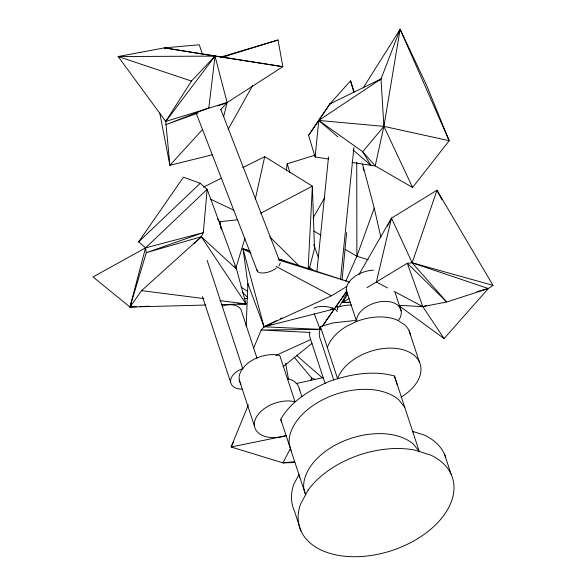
<?xml version="1.0" encoding="UTF-8"?>
<svg xmlns="http://www.w3.org/2000/svg" width="586" height="586" viewBox="0 0 586 586"><rect width="100%" height="100%" fill="white"/><g stroke="black" fill="none" stroke-linecap="round" stroke-linejoin="round"><path stroke-width="0.88" d="M220.299 57.208L278.02 40.002L282.848 66.672L215.025 56.131L191.454 81.044L165.743 121.434L169.874 165.303L212.447 154.77M246.201 326.27L247.878 283.697L243.022 248.874L250.039 250.852M308.111 269.12L312.382 186.165L264.726 156.667L242.655 167.647M342.085 279.991L346.648 232.598M328.592 159.004L315.114 157.011L318.769 120.438L329.874 103.92L350.56 80.853L354.186 91.87M316.894 271.486L328.519 156.931M337.419 309.935L337.785 306.31M340.517 279.383L353.9 147.591M202.368 54.102L199.306 44.77L164.38 47.869L282.848 66.672L227.126 102.543L165.743 121.434L118.145 56.527L164.38 47.869L215.025 56.131L208.828 107.883L165.713 124.708L198.127 113.01M286.32 170.116L287.177 163.824L314.99 155.136M351.966 162.447L375.194 165.911L383.889 126.371L400.128 29.3L426.381 84.802L449.162 140.699L412.581 187.476L375.194 165.911L362.683 151.701L318.769 120.438L308.573 135.373L315.114 157.011M356.918 320.938L353.321 320.667L333.119 322.901L320.439 326.534L319.238 333.573A43.576 27.366 -18.2 0 0 320.82 340.561L333.8 380.043M327.391 347.681L327.479 347.161A43.576 27.366 -18.2 0 1 346.831 326.153L356.969 321.311A43.576 27.366 -18.2 0 1 397.945 320.417L404.78 324.9A43.576 27.366 -18.2 0 1 410.471 335.104M311.078 380.563L311.54 377.867L294.091 357.108M255.218 199.518L264.726 156.667M399.293 305.929L444.107 338.569L488.314 288.532L492.994 285.367L436.98 190.252L391.507 218.117L376.366 281.991L367.034 287.645M310.91 380.504L311.54 377.867L314.799 379.31M223.625 116.585L227.126 102.543L215.025 56.131L118.145 56.527L191.454 81.044M309.159 269.384L314.484 248.552L312.382 186.165L260.741 213.201M136.355 306.764L129.967 307.049L145.54 247.878L207.158 189.322L200.273 183.293L183.477 177.155L138.655 241.85L145.54 247.878L146.302 252.676L129.967 307.049L205.825 305.028M235.902 267.978L244.948 238.326M345.718 281.302L356.881 256.236L374.234 208.103L362.551 164.109M378.9 80.656L381.01 78.963L400.128 29.3L449.162 140.699L383.889 126.371L318.769 120.438L381.01 78.963L383.889 126.371L412.581 187.476M248.339 404.889L231.118 446.972L282.95 462.881L294.824 462.53M253.548 348.231L261.202 330.021L264.037 326.805L276.321 320.725M399.029 31.776L400.128 29.3L363.174 87.937M233.514 442.034L231.118 446.972L286.62 435.654M387.39 226.233L388.21 224.606M389.038 222.988L391.507 218.117L412.17 262.799L446.737 301.988L488.314 288.532L412.17 262.799L407.314 263.26L376.366 281.991L387.573 287.938M290.4 448.48L282.95 462.881L294.655 461.651M281.507 422.008L280.76 419.276C291.381 400.663 310.983 389.229 330.189 381.032C350.655 374.198 373.297 370.074 394.451 376.022L397.176 384.672M339.235 306.91L347.168 292.59M228.049 129.543L252.588 85.571M313.078 217.926L324.893 197.394M350.186 302.654L342.92 302.259L347.461 294.392M358.815 274.731L391.507 218.117M308.573 135.373L329.874 103.92L381.01 78.963M322.183 326.431L346.744 291.183M322.249 326.365L346.729 291.257M234.774 265.883L236.495 269.099L201.306 236.751L146.302 252.676L203.327 232.62L145.54 247.878L93.006 276.936L129.967 307.049L141.57 290.627L201.306 236.751L203.327 232.62L207.158 189.322L236.495 269.099L246.039 303.951L221.362 304.61M165.743 121.434L215.025 56.131M398.202 320.593L399.484 318.909A23.154 14.54 -18.2 0 0 384.936 301.343A23.154 14.54 -18.2 0 0 356.625 319.033L356.574 321.502L346.311 290.29L346.707 290.099M383.889 126.371L362.683 151.701L370.843 165.237L369.202 164.446M350.245 302.244L342.92 302.259L344.107 300.94M202.5 129.535L169.874 165.303L159.81 113.223M220.358 109.963L227.126 102.543L217.743 105.927M129.967 307.049L131.264 305.767M194.171 243.783L201.306 236.751L246.039 303.951L237.997 303.834M138.655 241.85L200.273 183.293M283.009 366.726L311.972 343.403M248.427 286.378L247.878 283.697L264.037 326.805L331.434 295.82L347.015 286.349M342.92 302.259L349.146 298.486M203.423 187.168L221.405 178.217M280.416 318.703L282.049 317.89M275.911 355.416L310.631 339.572M222.248 306.222L224.013 305.584A16.342 10.262 -18.2 0 1 241.63 311.481L257.02 358.295M271.757 324.234L264.037 326.805L243.022 248.874L249.966 251.042M222.585 57.179L278.02 40.002M399.205 305.343L422.806 306.632L426.3 305.665M476.96 291.667L488.314 288.532M221.794 57.216L226.071 56.095M332.738 307.943L334.262 308.939L264.037 326.805L320.168 329.347L314.199 313.781M296.128 383.574L323.567 377.509M329.874 103.92L331.647 103.568M420.118 306.214L422.806 306.632L446.737 301.988L407.314 263.26L422.806 306.632L444.107 338.569M237.652 219.743L219.779 221.713L217.421 218.915M244.128 298.75L247.717 298.413M330.709 309.203L334.262 308.939M140.003 306.603L149.13 306.2M320.168 329.347L261.202 330.021L310.177 332.445M278.277 66.43L280.101 66.526M141.57 290.627L203.716 298.552M219.926 300.618L246.039 303.951M287.426 378.717L289.499 379.142A27.234 17.104 -18.2 0 1 299.556 390.525M492.994 285.367L412.17 262.799L436.98 190.252L442.027 199.914M278.98 259.027L349.871 282.188L278.636 259.994M345.154 249.372L356.881 256.236L368.206 259.752M164.38 47.869L166.08 48.477M282.064 260.77L280.731 259.525L285.675 261.737M210.85 199.357L233.829 210.162M393.982 291.337L422.806 306.632M243.022 248.874L251.057 253.137M275.977 266.374L331.434 295.82M280.731 259.525L282.305 260.433M313.876 231.067L320.916 235.184M240.971 287.001L247.768 291.462M309.034 267.099L313.202 270.571M308.8 267.341L311.547 269.692M318.769 120.438L337.954 136.941M353.028 149.906L370.843 165.237M296.34 355.189L322.52 378.014M242.216 292.07L247.336 297.08M269.772 236.825L298.801 265.626M404.714 407.233L398.773 399.784A61.281 38.486 -18.2 0 0 330.848 396.077A61.281 38.486 -18.2 0 0 289.125 443.521L291.022 450.488M413.225 432.109L412.654 431.399L423.912 434.871A80.348 50.455 -18.2 0 1 445.763 457.38M220.959 109.714L279.39 260.506M196.039 112.82L257.444 271.281M313.774 244.582L318.388 257.459M409.138 330.834L419.4 362.045M395.162 292.707L401.154 310.91M444.481 454.106L451.103 474.242M394.451 376.022L419.276 451.535L413.335 444.085A61.281 38.486 -18.2 0 0 345.41 440.379A61.281 38.486 -18.2 0 0 303.687 487.823L305.584 494.789L280.76 419.276M320.439 326.534L337.653 378.893L337.741 378.373A43.576 27.366 -18.2 0 1 403.637 349.93A43.576 27.366 -18.2 0 1 401.124 397.125M325.171 383.654L309.774 336.818A34.047 21.382 -18.2 0 1 309.73 331.888M299.38 389.031L301.922 396.744M301.006 530.989L294.384 510.853A80.348 50.455 -18.2 0 1 293.923 484.014L298.963 474.653L299.71 477.385M207.144 260.272L242.772 368.645L240.531 369.451A16.342 10.262 -18.2 0 0 230.591 381.874A16.342 10.262 -18.2 0 0 242.516 389.155M239.293 380.05L254.522 426.359M202.448 296.575L230.664 382.409M287.177 163.824L289.975 172.533M350.56 80.853L353.783 92.112M363.093 167.816L363.752 170.475M374.234 208.103L380.907 237.345M221.405 229.69L219.779 221.713L220.702 227.998M285.602 363.232L288.524 379.391M356.742 162.197L356.881 256.236M286.422 435.413A27.234 17.104 -18.2 0 1 254.456 422.631A27.234 17.104 -18.2 0 1 291.183 401.08L295.036 401.871L279.808 355.555L275.955 354.764A27.234 17.104 -18.2 0 0 244.78 366.008L241.256 370.638A27.234 17.104 -18.2 0 0 240.993 384.182M336.979 307.306A34.047 21.382 -18.2 0 1 351.527 305.035M347.732 295.263A23.154 14.54 -18.2 0 1 346.289 291.747L346.363 287.821A23.154 14.54 -18.2 0 1 373.45 270.161M313.993 308.236A12.255 4.578 5.8 0 1 332.87 308.258L335.038 309.327A12.255 4.578 5.8 0 1 337.236 311.752M280.174 262.689A12.255 5.369 -21.2 0 1 278.731 265.978M276.387 268.146A12.255 5.369 -21.2 0 1 263.993 272.93A12.255 5.369 -21.2 0 1 256.99 269.956M308.111 490.101L300.537 504.15A80.348 50.455 -18.2 0 0 397.088 548.686A80.348 50.455 -18.2 0 0 430.527 455.014L414.243 449.975A80.348 50.455 -18.2 0 0 308.111 490.101"/></g></svg>
